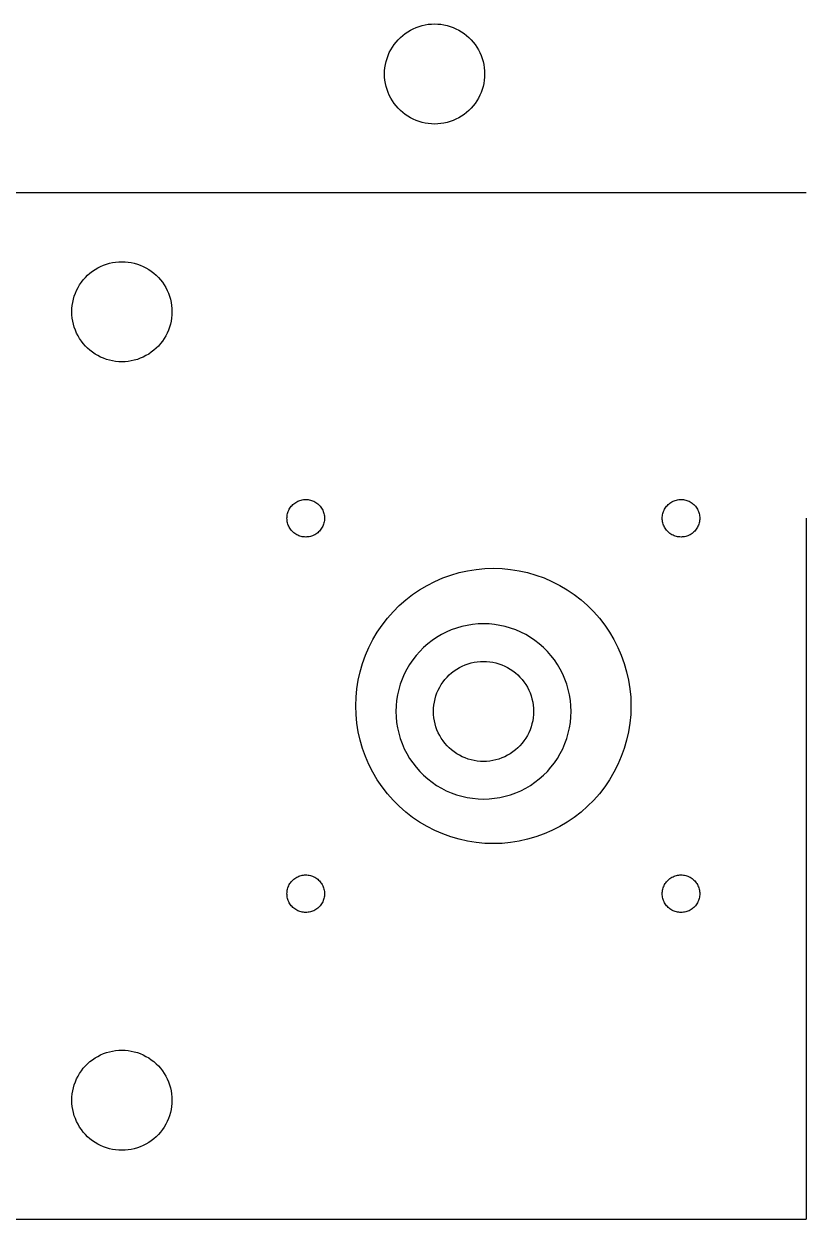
# Model space of a CAD drawing. Extents: x 2 to 1502, y 3 to 1555.
# Drawn here: x 1226 to 1403.2, y 365.6 to 636.3 of the extents above; entities that cross this region are included whole.
import ezdxf

# ---------------------------------------------------------------- set-up
doc = ezdxf.new("R2010")
doc.units = 0
doc.layers.get('0').update_dxf_attribs({"linetype": 'CONTINUOUS'})

msp = doc.modelspace()

# ---------------------------------------------------------------- linework, layer by layer
at = {"color": 7}
for points in [[(1316.900625, 636.147334), (1317.60405, 636.258919)], [(1317.604125, 636.258634), (1318.3131, 636.325384)], [(1318.3131, 636.325549), (1319.02515, 636.348049)], [(1319.02515, 636.348019), (1319.736975, 636.325519)], [(1319.736975, 636.325609), (1320.446175, 636.258859)], [(1320.446175, 636.258701), (1321.14975, 636.147266)], [(1311.263325, 633.274991), (1311.7977, 633.746006)], [(1311.7977, 633.746006), (1312.36065, 634.182589)], [(1312.36065, 634.182589), (1312.9497, 634.582924)], [(1312.9497, 634.582894), (1313.56275, 634.945526)], [(1313.562825, 634.945421), (1314.197475, 635.268791)], [(1314.197475, 635.268814), (1314.851175, 635.551729)], [(1314.851175, 635.551729), (1315.5213, 635.792629)], [(1315.521225, 635.792921), (1316.205225, 635.991746)], [(1316.205225, 635.991649), (1316.900475, 636.147679)], [(1321.14975, 636.147266), (1321.845075, 635.991709)], [(1321.845075, 635.991709), (1322.529075, 635.792899)], [(1322.529075, 635.792899), (1323.1992, 635.551706)], [(1323.1992, 635.551706), (1323.852825, 635.268791)], [(1323.852825, 635.268791), (1324.48755, 634.945459)], [(1324.48755, 634.945459), (1325.100675, 634.582879)], [(1325.100675, 634.582879), (1325.689725, 634.182626)], [(1325.689725, 634.182626), (1326.252675, 633.745984)], [(1326.252675, 633.745984), (1326.786975, 633.274984)], [(1309.08915, 630.471761), (1309.4517, 631.084834)], [(1309.4517, 631.084834), (1309.851975, 631.674191)], [(1309.851975, 631.674191), (1310.288475, 632.236871)], [(1310.288475, 632.236871), (1310.759625, 632.771291)], [(1310.759625, 632.771291), (1311.263325, 633.274991)], [(1326.786975, 633.274984), (1327.290675, 632.771239)], [(1327.290675, 632.771239), (1327.761525, 632.236856)], [(1327.761525, 632.236856), (1328.198325, 631.674199)], [(1328.198325, 631.674199), (1328.598375, 631.084774)], [(1328.5986, 631.084886), (1328.961225, 630.471784)], [(1308.0429, 627.829264), (1308.241575, 628.513286)], [(1308.241575, 628.513286), (1308.48285, 629.183434)], [(1308.48285, 629.183434), (1308.76575, 629.837066)], [(1308.76575, 629.837066), (1309.08915, 630.471761)], [(1328.96115, 630.471746), (1329.2844, 629.836931)], [(1329.284625, 629.837081), (1329.56745, 629.183374)], [(1329.56745, 629.183374), (1329.808725, 628.513256)], [(1329.808725, 628.513264), (1330.0074, 627.829249)], [(1307.686575, 625.009451), (1307.709075, 625.721479)], [(1307.709, 625.721501), (1307.77575, 626.430394)], [(1307.7759, 626.430379), (1307.887275, 627.133969)], [(1307.887275, 627.133969), (1308.0429, 627.829264)], [(1330.0074, 627.829249), (1330.1628, 627.133946)], [(1330.1628, 627.133946), (1330.2741, 626.430341)], [(1330.274175, 626.430371), (1330.341675, 625.721449)], [(1330.341375, 625.721464), (1330.363875, 625.009391)], [(1307.709, 624.297304), (1307.6865, 625.009429)], [(1307.7759, 623.588366), (1307.70915, 624.297281)], [(1307.887275, 622.884859), (1307.7759, 623.588404)], [(1308.0429, 622.189451), (1307.887275, 622.884859)], [(1330.1628, 622.884814), (1330.0074, 622.189534)], [(1330.274175, 623.588366), (1330.1628, 622.884814)], [(1330.341375, 624.297266), (1330.273875, 623.588381)], [(1330.363725, 625.009451), (1330.341225, 624.297289)], [(1308.241575, 621.505451), (1308.0429, 622.189489)], [(1308.48285, 620.835349), (1308.241575, 621.505451)], [(1308.76575, 620.181739), (1308.48285, 620.835349)], [(1309.08915, 619.547059), (1308.7659, 620.181851)], [(1329.284625, 620.181754), (1328.96115, 619.547036)], [(1329.567525, 620.835386), (1329.284625, 620.181754)], [(1329.808725, 621.505519), (1329.567525, 620.835386)], [(1330.0074, 622.189534), (1329.808725, 621.505519)], [(1309.4517, 618.933911), (1309.089075, 619.547021)], [(1309.851975, 618.344846), (1309.4514, 618.933724)], [(1310.2884, 617.781926), (1309.851975, 618.344846)], [(1310.759625, 617.247559), (1310.2884, 617.781926)], [(1311.263325, 616.743814), (1310.759625, 617.247559)], [(1327.290675, 617.247611), (1326.7869, 616.743881)], [(1327.761525, 617.781956), (1327.290675, 617.247611)], [(1328.198325, 618.344921), (1327.761525, 617.781956)], [(1328.5986, 618.933866), (1328.198325, 618.344921)], [(1328.96115, 619.547036), (1328.5986, 618.933866)], [(1311.7977, 616.272994), (1311.263325, 616.743814)], [(1312.36065, 615.836194), (1311.7977, 616.272994)], [(1312.9497, 615.435941), (1312.36065, 615.836194)], [(1313.562825, 615.073369), (1312.9497, 615.435941)], [(1314.197475, 614.750014), (1313.562825, 615.073369)], [(1314.851175, 614.467061), (1314.197475, 614.750014)], [(1323.852825, 614.749984), (1323.1992, 614.467091)], [(1324.48755, 615.073399), (1323.852825, 614.749991)], [(1325.100675, 615.435926), (1324.48755, 615.073294)], [(1325.689725, 615.836171), (1325.100675, 615.435904)], [(1326.252675, 616.273001), (1325.689725, 615.836171)], [(1326.7869, 616.743881), (1326.252675, 616.273001)], [(1315.521225, 614.225839), (1314.851175, 614.467061)], [(1316.205225, 614.027156), (1315.521225, 614.225839)], [(1316.900625, 613.871771), (1316.205225, 614.027156)], [(1317.604125, 613.760411), (1316.900625, 613.871771)], [(1318.3131, 613.693234), (1317.604125, 613.760434)], [(1319.02515, 613.670786), (1318.3131, 613.693211)], [(1319.736975, 613.693196), (1319.02515, 613.670771)], [(1320.446175, 613.760381), (1319.736975, 613.693181)], [(1321.14975, 613.871809), (1320.446175, 613.760156)], [(1321.845075, 614.027156), (1321.149675, 613.871869)], [(1322.529075, 614.225884), (1321.845075, 614.027051)], [(1323.1992, 614.467091), (1322.529, 614.226176)], [(1403.213625, 598.080266), (1048.88295, 598.080266)], [(1244.655225, 581.934911), (1245.339225, 582.133624)], [(1245.339225, 582.133624), (1246.034625, 582.288964)], [(1246.034625, 582.288964), (1246.738125, 582.400361)], [(1246.738125, 582.400361), (1247.4471, 582.467561)], [(1247.4471, 582.467546), (1248.15915, 582.489971)], [(1248.15915, 582.489934), (1248.8709, 582.467509)], [(1248.8709, 582.467546), (1249.580175, 582.400346)], [(1249.580175, 582.400361), (1250.28375, 582.288964)], [(1250.28375, 582.288964), (1250.979075, 582.133624)], [(1250.979075, 582.133624), (1251.663075, 581.934911)], [(1239.893625, 578.913184), (1240.397325, 579.416899)], [(1240.397325, 579.416899), (1240.931625, 579.887734)], [(1240.931625, 579.887734), (1241.49465, 580.324549)], [(1241.49465, 580.324549), (1242.083625, 580.724801)], [(1242.083625, 580.724801), (1242.696825, 581.087351)], [(1242.696825, 581.087351), (1243.331475, 581.410789)], [(1243.331475, 581.410789), (1243.985175, 581.693681)], [(1243.985175, 581.693681), (1244.655225, 581.934911)], [(1251.663075, 581.934911), (1252.3332, 581.693681)], [(1252.3332, 581.693681), (1252.986825, 581.410789)], [(1252.986825, 581.410789), (1253.62155, 581.087351)], [(1253.62155, 581.087351), (1254.234675, 580.724801)], [(1254.234675, 580.724801), (1254.823725, 580.324549)], [(1254.823725, 580.324549), (1255.386675, 579.887734)], [(1255.386675, 579.887734), (1255.920975, 579.416899)], [(1255.920975, 579.416899), (1256.424675, 578.913184)], [(1237.89975, 575.979041), (1238.22315, 576.613714)], [(1238.22315, 576.613714), (1238.5857, 577.226846)], [(1238.5857, 577.226846), (1238.985975, 577.815889)], [(1238.985975, 577.815889), (1239.422475, 578.378846)], [(1239.422475, 578.378846), (1239.893625, 578.913184)], [(1256.424675, 578.913184), (1256.895525, 578.378846)], [(1256.895525, 578.378846), (1257.332325, 577.815889)], [(1257.332325, 577.815889), (1257.7326, 577.226846)], [(1257.7326, 577.226846), (1258.09515, 576.613714)], [(1258.09515, 576.613714), (1258.418625, 575.979041)], [(1237.021275, 573.275929), (1237.1769, 573.971261)], [(1237.1769, 573.971261), (1237.375575, 574.655261)], [(1237.375575, 574.655261), (1237.61685, 575.325371)], [(1237.61685, 575.325371), (1237.89975, 575.979041)], [(1258.418625, 575.979041), (1258.70145, 575.325371)], [(1258.70145, 575.325371), (1258.942725, 574.655261)], [(1258.942725, 574.655261), (1259.1414, 573.971261)], [(1259.1414, 573.971261), (1259.296725, 573.275929)], [(1236.820575, 571.151329), (1236.843075, 571.863454)], [(1236.843, 571.863454), (1236.90975, 572.572354)], [(1236.9099, 572.572354), (1237.021275, 573.275929)], [(1259.296725, 573.275929), (1259.408175, 572.572354)], [(1259.408175, 572.572354), (1259.475675, 571.863454)], [(1259.475375, 571.863454), (1259.497875, 571.151329)], [(1236.843, 570.439279), (1236.8205, 571.151329)], [(1236.9099, 569.730379), (1236.84315, 570.439279)], [(1237.021275, 569.026804), (1236.9099, 569.730379)], [(1237.1769, 568.331479), (1237.021275, 569.026804)], [(1259.296725, 569.026804), (1259.1414, 568.331479)], [(1259.408175, 569.730379), (1259.296725, 569.026804)], [(1259.475375, 570.439279), (1259.407875, 569.730379)], [(1259.497725, 571.151329), (1259.475225, 570.439279)], [(1237.375575, 567.647479), (1237.1769, 568.331479)], [(1237.61685, 566.977354), (1237.375575, 567.647479)], [(1237.89975, 566.323654), (1237.61685, 566.977354)], [(1238.22315, 565.689004), (1237.89975, 566.323654)], [(1258.418625, 566.323654), (1258.09515, 565.689004)], [(1258.70145, 566.977354), (1258.418625, 566.323654)], [(1258.942725, 567.647479), (1258.70145, 566.977354)], [(1259.1414, 568.331479), (1258.942725, 567.647479)], [(1238.5857, 565.075879), (1238.22315, 565.689004)], [(1238.985975, 564.486529), (1238.5857, 565.075879)], [(1239.422475, 563.923879), (1238.985975, 564.486529)], [(1239.893625, 563.389504), (1239.422475, 563.923879)], [(1240.397325, 562.885804), (1239.893625, 563.389504)], [(1256.424675, 563.389504), (1255.920975, 562.885804)], [(1256.895525, 563.923879), (1256.424675, 563.389504)], [(1257.332325, 564.486529), (1256.895525, 563.923879)], [(1257.7326, 565.075879), (1257.332325, 564.486529)], [(1258.09515, 565.689004), (1257.7326, 565.075879)], [(1240.931625, 562.414729), (1240.397325, 562.885804)], [(1241.49465, 561.978154), (1240.931625, 562.414729)], [(1242.083625, 561.577879), (1241.49465, 561.978154)], [(1242.696825, 561.215329), (1242.083625, 561.577879)], [(1243.331475, 560.891929), (1242.696825, 561.215329)], [(1243.985175, 560.609029), (1243.331475, 560.891929)], [(1244.655225, 560.367829), (1243.985175, 560.609029)], [(1245.339225, 560.169079), (1244.655225, 560.367829)], [(1251.663075, 560.367829), (1250.979075, 560.169079)], [(1252.3332, 560.609029), (1251.663075, 560.367829)], [(1252.986825, 560.891929), (1252.3332, 560.609029)], [(1253.62155, 561.215329), (1252.986825, 560.891929)], [(1254.234675, 561.577879), (1253.62155, 561.215329)], [(1254.823725, 561.978154), (1254.234675, 561.577879)], [(1255.386675, 562.414729), (1254.823725, 561.978154)], [(1255.920975, 562.885804), (1255.386675, 562.414729)], [(1246.034625, 560.013454), (1245.339225, 560.169079)], [(1246.738125, 559.902079), (1246.034625, 560.013454)], [(1247.4471, 559.835179), (1246.738125, 559.901929)], [(1248.15915, 559.812754), (1247.4471, 559.835254)], [(1248.8709, 559.835179), (1248.15915, 559.812679)], [(1249.580175, 559.902079), (1248.8709, 559.835329)], [(1250.28375, 560.013454), (1249.580175, 559.902079)], [(1250.979075, 560.169079), (1250.28375, 560.013454)], [(1287.329025, 527.819554), (1287.5502, 527.969779)], [(1287.5502, 527.969779), (1287.780075, 528.105829)], [(1287.780075, 528.105829), (1288.0179, 528.226879)], [(1288.0179, 528.226879), (1288.263075, 528.333154)], [(1288.263075, 528.333154), (1288.514475, 528.423604)], [(1288.514475, 528.423604), (1288.77105, 528.497854)], [(1288.77105, 528.498154), (1289.031525, 528.555904)], [(1289.031525, 528.556279), (1289.29545, 528.598279)], [(1289.29545, 528.598204), (1289.561325, 528.622954)], [(1289.561325, 528.623179), (1289.8284, 528.631429)], [(1289.8284, 528.631654), (1290.0954, 528.623404)], [(1290.0954, 528.623179), (1290.361275, 528.598429)], [(1290.361275, 528.598204), (1290.6252, 528.556204)], [(1290.6252, 528.556279), (1290.885675, 528.498529)], [(1290.885675, 528.498154), (1291.14225, 528.423904)], [(1291.14225, 528.423604), (1291.39365, 528.333154)], [(1291.39365, 528.333154), (1291.638825, 528.226879)], [(1291.638825, 528.226879), (1291.87665, 528.105829)], [(1291.87665, 528.105829), (1292.1066, 527.969779)], [(1292.1066, 527.969779), (1292.3277, 527.819554)], [(1372.36845, 527.819554), (1372.58955, 527.969779)], [(1372.58955, 527.969779), (1372.819425, 528.105829)], [(1372.819425, 528.105829), (1373.05725, 528.226879)], [(1373.05725, 528.226879), (1373.302425, 528.333154)], [(1373.302425, 528.333154), (1373.5539, 528.423604)], [(1373.5539, 528.423604), (1373.8104, 528.497854)], [(1373.8104, 528.498154), (1374.07095, 528.555904)], [(1374.07095, 528.556279), (1374.3348, 528.598279)], [(1374.3348, 528.598204), (1374.60075, 528.622954)], [(1374.60075, 528.623179), (1374.86775, 528.631429)], [(1374.86775, 528.631654), (1375.13475, 528.623404)], [(1375.13475, 528.623179), (1375.400625, 528.598429)], [(1375.400625, 528.598204), (1375.66455, 528.556204)], [(1375.66455, 528.556279), (1375.925025, 528.498529)], [(1375.925025, 528.498154), (1376.1816, 528.423904)], [(1376.1816, 528.423604), (1376.433, 528.333154)], [(1376.433, 528.333154), (1376.67825, 528.226879)], [(1376.67825, 528.226879), (1376.916075, 528.105829)], [(1376.916075, 528.105829), (1377.14595, 527.969779)], [(1377.14595, 527.969779), (1377.36705, 527.819554)], [(1285.609875, 524.912629), (1285.651875, 525.176554)], [(1285.6518, 525.176554), (1285.70955, 525.437029)], [(1285.709925, 525.437029), (1285.784175, 525.693529)], [(1285.784475, 525.693529), (1285.874925, 525.945004)], [(1285.874925, 525.945004), (1285.9812, 526.190179)], [(1285.9812, 526.190179), (1286.10225, 526.428004)], [(1286.10225, 526.428004), (1286.2383, 526.657879)], [(1286.2383, 526.657879), (1286.388525, 526.878979)], [(1286.388525, 526.878979), (1286.5521, 527.089879)], [(1286.5521, 527.089879), (1286.72895, 527.290279)], [(1286.72895, 527.290279), (1286.917725, 527.479129)], [(1286.917725, 527.479129), (1287.1182, 527.655979)], [(1287.1182, 527.655979), (1287.329025, 527.819554)], [(1292.3277, 527.819554), (1292.5386, 527.655979)], [(1292.5386, 527.655979), (1292.739, 527.479129)], [(1292.739, 527.479129), (1292.928075, 527.290279)], [(1292.928075, 527.290279), (1293.104625, 527.089879)], [(1293.104625, 527.089879), (1293.2682, 526.878979)], [(1293.2682, 526.878979), (1293.418425, 526.657879)], [(1293.418425, 526.657879), (1293.554475, 526.428004)], [(1293.554475, 526.428004), (1293.675825, 526.190179)], [(1293.675825, 526.190179), (1293.781875, 525.945004)], [(1293.781875, 525.945004), (1293.87225, 525.693529)], [(1293.87225, 525.693529), (1293.9465, 525.437029)], [(1293.9468, 525.437029), (1294.00455, 525.176554)], [(1294.004925, 525.176554), (1294.046925, 524.912629)], [(1370.649225, 524.912629), (1370.691225, 525.176554)], [(1370.69115, 525.176554), (1370.7489, 525.437029)], [(1370.749275, 525.437029), (1370.823525, 525.693529)], [(1370.823825, 525.693529), (1370.914275, 525.945004)], [(1370.914275, 525.945004), (1371.02025, 526.190179)], [(1371.02025, 526.190179), (1371.1416, 526.428004)], [(1371.1416, 526.428004), (1371.27765, 526.657879)], [(1371.27765, 526.657879), (1371.427875, 526.878979)], [(1371.427875, 526.878979), (1371.59145, 527.089879)], [(1371.59145, 527.089879), (1371.768075, 527.290279)], [(1371.768075, 527.290279), (1371.95715, 527.479129)], [(1371.95715, 527.479129), (1372.15755, 527.655979)], [(1372.15755, 527.655979), (1372.36845, 527.819554)], [(1377.36705, 527.819554), (1377.57795, 527.655979)], [(1377.57795, 527.655979), (1377.77835, 527.479129)], [(1377.77835, 527.479129), (1377.967125, 527.290279)], [(1377.967125, 527.290279), (1378.14405, 527.089879)], [(1378.14405, 527.089879), (1378.30755, 526.878979)], [(1378.30755, 526.878979), (1378.45785, 526.657879)], [(1378.45785, 526.657879), (1378.5939, 526.428004)], [(1378.5939, 526.428004), (1378.71495, 526.190179)], [(1378.71495, 526.190179), (1378.821225, 525.945004)], [(1378.821225, 525.945004), (1378.911675, 525.693529)], [(1378.911675, 525.693529), (1378.985925, 525.437029)], [(1378.986225, 525.437029), (1379.044725, 525.176554)], [(1379.044275, 525.176554), (1379.086275, 524.912629)], [(1285.576875, 524.379679), (1285.585125, 524.646754)], [(1285.58535, 524.112679), (1285.5771, 524.379679)], [(1285.585125, 524.646754), (1285.609875, 524.912629)], [(1285.6101, 523.846804), (1285.58535, 524.112679)], [(1285.6521, 523.582879), (1285.6101, 523.846804)], [(1285.710225, 523.322404), (1285.652475, 523.582879)], [(1285.784775, 523.065829), (1285.710525, 523.322404)], [(1285.875225, 522.814429), (1285.784775, 523.065829)], [(1285.9815, 522.569179), (1285.875225, 522.814429)], [(1286.10255, 522.331354), (1285.9815, 522.569179)], [(1293.675825, 522.569179), (1293.554475, 522.331354)], [(1293.781875, 522.814429), (1293.675825, 522.569179)], [(1293.87225, 523.065829), (1293.781875, 522.814429)], [(1293.9468, 523.322404), (1293.87255, 523.065829)], [(1294.004925, 523.582879), (1293.947175, 523.322404)], [(1294.046925, 523.846804), (1294.004925, 523.582879)], [(1294.046925, 524.912629), (1294.072425, 524.646754)], [(1294.072425, 524.112679), (1294.046925, 523.846804)], [(1294.072425, 524.646754), (1294.080675, 524.379679)], [(1294.080675, 524.379679), (1294.072425, 524.112679)], [(1370.615475, 524.379679), (1370.623725, 524.646754)], [(1370.623725, 524.112679), (1370.615475, 524.379679)], [(1370.623725, 524.646754), (1370.649225, 524.912629)], [(1370.649225, 523.846804), (1370.623725, 524.112679)], [(1370.691225, 523.582879), (1370.649225, 523.846804)], [(1370.74935, 523.322404), (1370.6916, 523.582879)], [(1370.8239, 523.065829), (1370.74965, 523.322404)], [(1370.91435, 522.814429), (1370.8239, 523.065829)], [(1371.020325, 522.569179), (1370.91435, 522.814429)], [(1371.141675, 522.331354), (1371.020325, 522.569179)], [(1378.71525, 522.569179), (1378.5942, 522.331354)], [(1378.821525, 522.814429), (1378.71525, 522.569179)], [(1378.911975, 523.065829), (1378.821525, 522.814429)], [(1378.986525, 523.322404), (1378.912275, 523.065829)], [(1379.044575, 523.582879), (1378.986825, 523.322404)], [(1379.086575, 523.846804), (1379.044575, 523.582879)], [(1379.086275, 524.912629), (1379.111025, 524.646754)], [(1379.111325, 524.112679), (1379.086575, 523.846804)], [(1379.111025, 524.646754), (1379.119275, 524.379679)], [(1379.119575, 524.379679), (1379.111325, 524.112679)], [(1403.213625, 524.379514), (1403.213625, 365.639336), (1403.213625, 365.639336), (1403.213625, 365.639336)], [(1286.2386, 522.101479), (1286.10255, 522.331354)], [(1286.388825, 521.880379), (1286.2386, 522.101479)], [(1286.5524, 521.669479), (1286.388825, 521.880379)], [(1286.72925, 521.469079), (1286.5524, 521.669479)], [(1286.918025, 521.280004), (1286.72925, 521.469079)], [(1287.1185, 521.103379), (1286.918025, 521.280004)], [(1287.329325, 520.939879), (1287.1185, 521.103379)], [(1287.5505, 520.789654), (1287.329325, 520.939879)], [(1287.780375, 520.653529), (1287.5505, 520.789654)], [(1288.0182, 520.532254), (1287.780375, 520.653529)], [(1288.263375, 520.426204), (1288.0182, 520.532254)], [(1288.514775, 520.335829), (1288.263375, 520.426204)], [(1288.77135, 520.261279), (1288.514775, 520.335529)], [(1289.031825, 520.203154), (1288.77135, 520.261654)], [(1289.29575, 520.161154), (1289.031825, 520.203154)], [(1289.561625, 520.135954), (1289.29575, 520.161454)], [(1289.8284, 520.127704), (1289.561325, 520.135954)], [(1290.0954, 520.135954), (1289.8284, 520.127704)], [(1290.361275, 520.161154), (1290.0954, 520.135654)], [(1290.6252, 520.203154), (1290.361275, 520.161154)], [(1290.885675, 520.261279), (1290.6252, 520.202779)], [(1291.14225, 520.335829), (1290.885675, 520.261579)], [(1291.39365, 520.426204), (1291.14225, 520.335829)], [(1291.638825, 520.532254), (1291.39365, 520.426204)], [(1291.87665, 520.653529), (1291.638825, 520.532254)], [(1292.1066, 520.789654), (1291.87665, 520.653529)], [(1292.3277, 520.939879), (1292.1066, 520.789654)], [(1292.5386, 521.103379), (1292.3277, 520.939879)], [(1292.739, 521.280004), (1292.5386, 521.103379)], [(1292.928075, 521.469079), (1292.739, 521.280004)], [(1293.104625, 521.669479), (1292.928075, 521.469079)], [(1293.2682, 521.880379), (1293.104625, 521.669479)], [(1293.418425, 522.101479), (1293.2682, 521.880379)], [(1293.554475, 522.331354), (1293.418425, 522.101479)], [(1371.277725, 522.101479), (1371.141675, 522.331354)], [(1371.42795, 521.880379), (1371.277725, 522.101479)], [(1371.591525, 521.669479), (1371.42795, 521.880379)], [(1371.76815, 521.469079), (1371.591525, 521.669479)], [(1371.957225, 521.280004), (1371.76815, 521.469079)], [(1372.157625, 521.103379), (1371.957225, 521.280004)], [(1372.368525, 520.939879), (1372.157625, 521.103379)], [(1372.589625, 520.789654), (1372.368525, 520.939879)], [(1372.8195, 520.653529), (1372.589625, 520.789654)], [(1373.057325, 520.532254), (1372.8195, 520.653529)], [(1373.3025, 520.426204), (1373.057325, 520.532254)], [(1373.553975, 520.335829), (1373.3025, 520.426204)], [(1373.810475, 520.261279), (1373.553975, 520.335529)], [(1374.071025, 520.203154), (1373.810475, 520.261654)], [(1374.334875, 520.161154), (1374.071025, 520.203154)], [(1374.600825, 520.135954), (1374.334875, 520.161454)], [(1374.86805, 520.127704), (1374.60105, 520.135954)], [(1375.13505, 520.135954), (1374.86805, 520.127704)], [(1375.400925, 520.161154), (1375.13505, 520.135654)], [(1375.66485, 520.203154), (1375.400925, 520.161154)], [(1375.925325, 520.261279), (1375.66485, 520.202779)], [(1376.1819, 520.335829), (1375.925325, 520.261579)], [(1376.4333, 520.426204), (1376.1819, 520.335829)], [(1376.67855, 520.532254), (1376.4333, 520.426204)], [(1376.916375, 520.653529), (1376.67855, 520.532254)], [(1377.14625, 520.789654), (1376.916375, 520.653529)], [(1377.36735, 520.939879), (1377.14625, 520.789654)], [(1377.57825, 521.103379), (1377.36735, 520.939879)], [(1377.77865, 521.280004), (1377.57825, 521.103379)], [(1377.967425, 521.469079), (1377.77865, 521.280004)], [(1378.14435, 521.669479), (1377.967425, 521.469079)], [(1378.30785, 521.880379), (1378.14435, 521.669479)], [(1378.45815, 522.101479), (1378.30785, 521.880379)], [(1378.5942, 522.331354), (1378.45815, 522.101479)], [(1322.712525, 511.514936), (1324.5936, 512.061461)], [(1324.5936, 512.061461), (1326.505275, 512.488661)], [(1326.505275, 512.488661), (1328.4399, 512.795336)], [(1328.4399, 512.795336), (1330.3902, 512.979611)], [(1330.3902, 512.979611), (1332.348075, 513.041111)], [(1332.348075, 513.041111), (1334.30595, 512.979611)], [(1334.30595, 512.979611), (1336.256175, 512.795336)], [(1336.256175, 512.795336), (1338.1908, 512.488661)], [(1338.1908, 512.488661), (1340.102475, 512.061461)], [(1340.102475, 512.061461), (1341.98355, 511.514936)], [(1315.6404, 508.187111), (1317.3264, 509.184161)], [(1317.3264, 509.184161), (1319.071725, 510.073511)], [(1319.071725, 510.073511), (1320.869475, 510.851336)], [(1320.869475, 510.851336), (1322.712525, 511.514936)], [(1341.98355, 511.514936), (1343.826675, 510.851336)], [(1343.826675, 510.851336), (1345.624425, 510.073511)], [(1345.624425, 510.073511), (1347.369675, 509.184161)], [(1347.369675, 509.184161), (1349.05575, 508.187111)], [(1312.4724, 505.885436), (1314.0204, 507.086036)], [(1314.0204, 507.086036), (1315.6404, 508.187111)], [(1349.05575, 508.187111), (1350.67575, 507.086036)], [(1350.67575, 507.086036), (1352.22375, 505.885436)], [(1309.6182, 503.204936), (1311.00315, 504.590036)], [(1311.00315, 504.590036), (1312.4724, 505.885436)], [(1352.22375, 505.885436), (1353.692925, 504.590036)], [(1353.692925, 504.590036), (1355.07795, 503.204936)], [(1307.121975, 500.187836), (1308.322725, 501.735611)], [(1308.322725, 501.735611), (1309.6182, 503.204936)], [(1355.07795, 503.204936), (1356.37335, 501.735611)], [(1356.37335, 501.735611), (1357.5741, 500.187836)], [(1305.023775, 496.881611), (1306.020975, 498.567686)], [(1306.020975, 498.567686), (1307.121975, 500.187836)], [(1321.6629, 498.584861), (1320.552225, 498.018986)], [(1322.80695, 499.079936), (1321.6629, 498.584861)], [(1323.9798, 499.502186), (1322.80695, 499.079936)], [(1325.176875, 499.849961), (1323.9798, 499.502186)], [(1326.393375, 500.121911), (1325.176875, 499.849961)], [(1327.624575, 500.316836), (1326.393375, 500.121911)], [(1328.865525, 500.434211), (1327.624575, 500.316836)], [(1330.111425, 500.473361), (1328.865525, 500.434361)], [(1331.357325, 500.434211), (1330.111425, 500.473211)], [(1332.59835, 500.316836), (1331.357325, 500.434211)], [(1333.82955, 500.121911), (1332.59835, 500.316836)], [(1335.04605, 499.849961), (1333.82955, 500.121911)], [(1336.243125, 499.502186), (1335.04605, 499.849961)], [(1337.4159, 499.079936), (1336.243125, 499.502186)], [(1338.55995, 498.584861), (1337.4159, 499.079936)], [(1339.670625, 498.018986), (1338.55995, 498.584861)], [(1357.5741, 500.187836), (1358.6751, 498.567686)], [(1358.6751, 498.567686), (1359.672375, 496.881611)], [(1304.134575, 495.136286), (1305.023775, 496.881611)], [(1317.46335, 495.919736), (1316.528325, 495.095411)], [(1318.448325, 496.683761), (1317.46335, 495.919736)], [(1319.47935, 497.384411), (1318.448325, 496.683761)], [(1320.552225, 498.018986), (1319.47935, 497.384411)], [(1340.743575, 497.384411), (1339.670625, 498.018986)], [(1341.7746, 496.683761), (1340.743575, 497.384411)], [(1342.7595, 495.919736), (1341.7746, 496.683761)], [(1343.6946, 495.095411), (1342.7595, 495.919736)], [(1359.672375, 496.881611), (1360.561575, 495.136286)], [(1302.69315, 491.495486), (1303.35675, 493.338536)], [(1303.35675, 493.338536), (1304.134575, 495.136286)], [(1314.822525, 493.278911), (1314.0585, 492.293936)], [(1315.646925, 494.213936), (1314.822525, 493.278911)], [(1316.528325, 495.095411), (1315.646925, 494.213936)], [(1344.576, 494.213936), (1343.6946, 495.095411)], [(1345.4004, 493.278911), (1344.576, 494.213936)], [(1346.164425, 492.293936), (1345.4004, 493.278911)], [(1360.561575, 495.136286), (1361.3394, 493.338536)], [(1361.3394, 493.338536), (1362.003, 491.495486)], [(1302.146625, 489.614411), (1302.69315, 491.495486)], [(1312.72335, 490.190036), (1312.1574, 489.079361)], [(1313.35785, 491.262986), (1312.72335, 490.190036)], [(1314.0585, 492.293936), (1313.35785, 491.262986)], [(1323.446775, 489.803936), (1324.035975, 490.204286)], [(1324.035975, 490.204286), (1324.6491, 490.566911)], [(1324.6491, 490.566911), (1325.28375, 490.890236)], [(1325.28375, 490.890236), (1325.93745, 491.173211)], [(1325.93745, 491.173211), (1326.60765, 491.414411)], [(1326.60765, 491.414411), (1327.29165, 491.613236)], [(1327.29165, 491.613236), (1327.986825, 491.768561)], [(1327.986825, 491.768561), (1328.6904, 491.879936)], [(1328.6904, 491.879936), (1329.399525, 491.947436)], [(1329.399525, 491.947061), (1330.111425, 491.969561)], [(1330.111425, 491.969411), (1330.8234, 491.946911)], [(1330.8234, 491.947061), (1331.532525, 491.879561)], [(1331.532525, 491.879936), (1332.236025, 491.768561)], [(1332.236025, 491.768561), (1332.9312, 491.613236)], [(1332.9312, 491.613236), (1333.6152, 491.414411)], [(1333.6152, 491.414411), (1334.285475, 491.173211)], [(1334.285475, 491.173211), (1334.939175, 490.890236)], [(1334.939175, 490.890236), (1335.573825, 490.566911)], [(1335.573825, 490.566911), (1336.18695, 490.204286)], [(1336.18695, 490.204286), (1336.776075, 489.803936)], [(1346.865, 491.262986), (1346.164425, 492.293936)], [(1347.499575, 490.190036), (1346.865, 491.262986)], [(1348.065525, 489.079361), (1347.499575, 490.190036)], [(1362.003, 491.495486), (1362.549525, 489.614411)], [(1301.41275, 485.768036), (1301.719425, 487.702736)], [(1301.719425, 487.702736), (1302.146625, 489.614411)], [(1311.6624, 487.935311), (1311.240075, 486.762536)], [(1312.1574, 489.079361), (1311.6624, 487.935311)], [(1320.537975, 486.706361), (1320.9384, 487.295486)], [(1320.9384, 487.295486), (1321.3749, 487.858286)], [(1321.3749, 487.858286), (1321.84605, 488.392586)], [(1321.84605, 488.392586), (1322.349675, 488.896286)], [(1322.349675, 488.896286), (1322.883975, 489.367361)], [(1322.883975, 489.367361), (1323.446775, 489.803936)], [(1336.776075, 489.803936), (1337.338875, 489.367361)], [(1337.338875, 489.367361), (1337.873175, 488.896286)], [(1337.873175, 488.896286), (1338.376875, 488.392586)], [(1338.376875, 488.392586), (1338.84795, 487.858286)], [(1338.84795, 487.858286), (1339.284525, 487.295486)], [(1339.284525, 487.295486), (1339.684875, 486.706361)], [(1348.560525, 487.935311), (1348.065525, 489.079361)], [(1348.982775, 486.762536), (1348.560525, 487.935311)], [(1362.549525, 489.614411), (1362.97665, 487.702736)], [(1362.97665, 487.702736), (1363.2834, 485.768036)], [(1301.228475, 483.817886), (1301.41275, 485.768036)], [(1310.8923, 485.565461), (1310.620425, 484.348961)], [(1311.240075, 486.762536), (1310.8923, 485.565461)], [(1319.32785, 484.134611), (1319.569125, 484.804811)], [(1319.569125, 484.804811), (1319.852025, 485.458586)], [(1319.852025, 485.458586), (1320.175425, 486.093236)], [(1320.175425, 486.093236), (1320.537975, 486.706361)], [(1339.684875, 486.706361), (1340.0475, 486.093236)], [(1340.0475, 486.093236), (1340.370825, 485.458586)], [(1340.370825, 485.458586), (1340.6538, 484.804811)], [(1340.6538, 484.804811), (1340.895075, 484.134611)], [(1349.33055, 485.565461), (1348.982775, 486.762536)], [(1349.6025, 484.348961), (1349.33055, 485.565461)], [(1363.2834, 485.768036), (1363.467675, 483.817886)], [(1301.166975, 481.860011), (1301.228475, 483.817886)], [(1310.307975, 481.876736), (1310.268975, 480.630836)], [(1310.425425, 483.117761), (1310.308125, 481.876736)], [(1310.620425, 484.348961), (1310.425425, 483.117761)], [(1318.795275, 481.342811), (1318.862025, 482.051936)], [(1318.862325, 482.051936), (1318.9737, 482.755436)], [(1318.9737, 482.755436), (1319.1291, 483.450611)], [(1319.1291, 483.450611), (1319.32785, 484.134611)], [(1340.895075, 484.134611), (1341.093825, 483.450611)], [(1341.093825, 483.450611), (1341.24915, 482.755436)], [(1341.24915, 482.755436), (1341.3606, 482.051936)], [(1341.3609, 482.051936), (1341.42765, 481.342811)], [(1349.7975, 483.117761), (1349.6025, 484.348961)], [(1349.9148, 481.876736), (1349.7975, 483.117761)], [(1349.95395, 480.630836), (1349.91495, 481.876736)], [(1363.467675, 483.817886), (1363.529175, 481.860011)], [(1301.228475, 479.902136), (1301.166975, 481.860011)], [(1301.41275, 477.951986), (1301.228475, 479.902136)], [(1310.2689, 480.630836), (1310.3079, 479.384936)], [(1310.308125, 479.384936), (1310.425425, 478.143986)], [(1318.77255, 480.630836), (1318.79505, 481.342811)], [(1318.79505, 479.918861), (1318.77255, 480.630836)], [(1318.862025, 479.209736), (1318.795275, 479.918861)], [(1318.9737, 478.506236), (1318.862325, 479.209736)], [(1341.3606, 479.209736), (1341.24915, 478.506236)], [(1341.42765, 479.918861), (1341.3609, 479.209736)], [(1341.4503, 480.630836), (1341.4278, 479.918861)], [(1341.427875, 481.342811), (1341.450375, 480.630836)], [(1349.7975, 478.143986), (1349.9148, 479.384936)], [(1349.91495, 479.384936), (1349.95395, 480.630836)], [(1363.467675, 479.902136), (1363.2834, 477.951986)], [(1363.529175, 481.860011), (1363.467675, 479.902136)], [(1301.719425, 476.017286), (1301.41275, 477.951986)], [(1310.425425, 478.143986), (1310.620425, 476.912786)], [(1310.620425, 476.912786), (1310.8923, 475.696286)], [(1319.1291, 477.811061), (1318.9737, 478.506236)], [(1319.32785, 477.127061), (1319.1291, 477.811061)], [(1319.569125, 476.456861), (1319.32785, 477.127061)], [(1319.852025, 475.803161), (1319.569125, 476.456861)], [(1340.6538, 476.456861), (1340.370825, 475.803161)], [(1340.895075, 477.127061), (1340.6538, 476.456861)], [(1341.093825, 477.811061), (1340.895075, 477.127061)], [(1341.24915, 478.506236), (1341.093825, 477.811061)], [(1349.33055, 475.696286), (1349.6025, 476.912786)], [(1349.6025, 476.912786), (1349.7975, 478.143986)], [(1363.2834, 477.951986), (1362.97665, 476.017286)], [(1302.146625, 474.105611), (1301.719425, 476.017286)], [(1302.69315, 472.224536), (1302.146625, 474.105611)], [(1310.8923, 475.696286), (1311.240075, 474.499136)], [(1311.240075, 474.499136), (1311.6624, 473.326361)], [(1320.175425, 475.168511), (1319.852025, 475.803161)], [(1320.537975, 474.555386), (1320.175425, 475.168511)], [(1320.9384, 473.966186), (1320.537975, 474.555386)], [(1321.3749, 473.403386), (1320.9384, 473.966186)], [(1339.284525, 473.966186), (1338.84795, 473.403386)], [(1339.684875, 474.555386), (1339.284525, 473.966186)], [(1340.0475, 475.168511), (1339.684875, 474.555386)], [(1340.370825, 475.803161), (1340.0475, 475.168511)], [(1348.560525, 473.326361), (1348.982775, 474.499136)], [(1348.982775, 474.499136), (1349.33055, 475.696286)], [(1362.549525, 474.105611), (1362.003, 472.224536)], [(1362.97665, 476.017286), (1362.549525, 474.105611)], [(1303.35675, 470.381486), (1302.69315, 472.224536)], [(1311.6624, 473.326361), (1312.1574, 472.182311)], [(1312.1574, 472.182311), (1312.72335, 471.071636)], [(1312.72335, 471.071636), (1313.35785, 469.998686)], [(1321.84605, 472.869086), (1321.3749, 473.403386)], [(1322.349675, 472.365386), (1321.84605, 472.869086)], [(1322.883975, 471.894311), (1322.349675, 472.365386)], [(1323.446775, 471.457811), (1322.883975, 471.894311)], [(1324.035975, 471.057386), (1323.446775, 471.457811)], [(1324.6491, 470.694761), (1324.035975, 471.057386)], [(1336.18695, 471.057386), (1335.573825, 470.694761)], [(1336.776075, 471.457811), (1336.18695, 471.057386)], [(1337.338875, 471.894311), (1336.776075, 471.457811)], [(1337.873175, 472.365386), (1337.338875, 471.894311)], [(1338.376875, 472.869086), (1337.873175, 472.365386)], [(1338.84795, 473.403386), (1338.376875, 472.869086)], [(1346.865, 469.998686), (1347.499575, 471.071636)], [(1347.499575, 471.071636), (1348.065525, 472.182311)], [(1348.065525, 472.182311), (1348.560525, 473.326361)], [(1362.003, 472.224536), (1361.3394, 470.381486)], [(1304.134575, 468.583811), (1303.35675, 470.381486)], [(1305.023775, 466.838411), (1304.134575, 468.583811)], [(1313.35785, 469.998686), (1314.0585, 468.967736)], [(1314.0585, 468.967736), (1314.822525, 467.982761)], [(1325.28375, 470.371436), (1324.6491, 470.694761)], [(1325.93745, 470.088536), (1325.28375, 470.371436)], [(1326.60765, 469.847261), (1325.93745, 470.088536)], [(1327.29165, 469.648511), (1326.60765, 469.847261)], [(1327.986825, 469.493111), (1327.29165, 469.648511)], [(1328.6904, 469.381736), (1327.986825, 469.493111)], [(1329.399525, 469.314686), (1328.6904, 469.381436)], [(1330.111425, 469.292261), (1329.399525, 469.314761)], [(1330.8234, 469.314686), (1330.111425, 469.292186)], [(1331.532525, 469.381736), (1330.8234, 469.314986)], [(1332.236025, 469.493111), (1331.532525, 469.381736)], [(1332.9312, 469.648511), (1332.236025, 469.493111)], [(1333.6152, 469.847261), (1332.9312, 469.648511)], [(1334.285475, 470.088536), (1333.6152, 469.847261)], [(1334.939175, 470.371436), (1334.285475, 470.088536)], [(1335.573825, 470.694761), (1334.939175, 470.371436)], [(1345.4004, 467.982761), (1346.164425, 468.967736)], [(1346.164425, 468.967736), (1346.865, 469.998686)], [(1360.561575, 468.583811), (1359.672375, 466.838411)], [(1361.3394, 470.381486), (1360.561575, 468.583811)], [(1306.020975, 465.152336), (1305.023775, 466.838411)], [(1314.822525, 467.982761), (1315.646925, 467.047736)], [(1315.646925, 467.047736), (1316.528325, 466.166336)], [(1316.528325, 466.166336), (1317.46335, 465.341936)], [(1342.7595, 465.341936), (1343.6946, 466.166336)], [(1343.6946, 466.166336), (1344.576, 467.047736)], [(1344.576, 467.047736), (1345.4004, 467.982761)], [(1359.672375, 466.838411), (1358.6751, 465.152336)], [(1307.121975, 463.532186), (1306.020975, 465.152336)], [(1308.322725, 461.984486), (1307.121975, 463.532186)], [(1317.46335, 465.341936), (1318.448325, 464.577911)], [(1318.448325, 464.577911), (1319.47935, 463.877261)], [(1319.47935, 463.877261), (1320.552225, 463.242761)], [(1320.552225, 463.242761), (1321.6629, 462.676811)], [(1338.55995, 462.676811), (1339.670625, 463.242761)], [(1339.670625, 463.242761), (1340.743575, 463.877261)], [(1340.743575, 463.877261), (1341.7746, 464.577911)], [(1341.7746, 464.577911), (1342.7595, 465.341936)], [(1357.5741, 463.532186), (1356.37335, 461.984486)], [(1358.6751, 465.152336), (1357.5741, 463.532186)], [(1309.6182, 460.515086), (1308.322725, 461.984486)], [(1311.00315, 459.129986), (1309.6182, 460.515086)], [(1321.6629, 462.676811), (1322.80695, 462.181811)], [(1322.80695, 462.181811), (1323.9798, 461.759486)], [(1323.9798, 461.759486), (1325.176875, 461.411711)], [(1325.176875, 461.411711), (1326.393375, 461.139686)], [(1326.393375, 461.139686), (1327.624575, 460.944761)], [(1327.624575, 460.944761), (1328.865525, 460.827461)], [(1328.865525, 460.827461), (1330.111425, 460.788461)], [(1330.111425, 460.788236), (1331.357325, 460.827236)], [(1331.357325, 460.827461), (1332.59835, 460.944761)], [(1332.59835, 460.944761), (1333.82955, 461.139686)], [(1333.82955, 461.139686), (1335.04605, 461.411711)], [(1335.04605, 461.411711), (1336.243125, 461.759486)], [(1336.243125, 461.759486), (1337.4159, 462.181811)], [(1337.4159, 462.181811), (1338.55995, 462.676811)], [(1355.07795, 460.515086), (1353.692925, 459.129986)], [(1356.37335, 461.984486), (1355.07795, 460.515086)], [(1312.4724, 457.834586), (1311.00315, 459.129986)], [(1314.0204, 456.633986), (1312.4724, 457.834586)], [(1352.22375, 457.834586), (1350.67575, 456.633986)], [(1353.692925, 459.129986), (1352.22375, 457.834586)], [(1315.6404, 455.532986), (1314.0204, 456.633986)], [(1317.3264, 454.535861), (1315.6404, 455.532986)], [(1349.05575, 455.532986), (1347.369675, 454.535861)], [(1350.67575, 456.633986), (1349.05575, 455.532986)], [(1319.071725, 453.646511), (1317.3264, 454.535861)], [(1320.869475, 452.868686), (1319.071725, 453.646511)], [(1322.712525, 452.205086), (1320.869475, 452.868686)], [(1324.5936, 451.658561), (1322.712525, 452.205086)], [(1341.98355, 452.205086), (1340.102475, 451.658561)], [(1343.826675, 452.868686), (1341.98355, 452.205086)], [(1345.624425, 453.646511), (1343.826675, 452.868686)], [(1347.369675, 454.535861), (1345.624425, 453.646511)], [(1326.505275, 451.231361), (1324.5936, 451.658561)], [(1328.4399, 450.924686), (1326.505275, 451.231361)], [(1330.3902, 450.740411), (1328.4399, 450.924686)], [(1332.348075, 450.678911), (1330.3902, 450.740411)], [(1334.30595, 450.740411), (1332.348075, 450.678911)], [(1336.256175, 450.924686), (1334.30595, 450.740411)], [(1338.1908, 451.231361), (1336.256175, 450.924686)], [(1340.102475, 451.658561), (1338.1908, 451.231361)], [(1285.9809, 441.150611), (1286.10195, 441.388436)], [(1286.10195, 441.388436), (1286.238, 441.618311)], [(1286.238, 441.618311), (1286.388225, 441.839411)], [(1286.388225, 441.839411), (1286.5518, 442.050311)], [(1286.5518, 442.050311), (1286.72865, 442.250711)], [(1286.72865, 442.250711), (1286.917425, 442.439786)], [(1286.917425, 442.439786), (1287.1179, 442.616411)], [(1287.1179, 442.616411), (1287.328725, 442.779986)], [(1287.328725, 442.779986), (1287.5499, 442.930211)], [(1287.5499, 442.930211), (1287.779775, 443.066261)], [(1287.779775, 443.066261), (1288.0176, 443.187611)], [(1288.0176, 443.187611), (1288.262775, 443.293586)], [(1288.262775, 443.293586), (1288.514175, 443.384036)], [(1288.514175, 443.384036), (1288.77075, 443.458286)], [(1288.77075, 443.458586), (1289.031225, 443.516336)], [(1289.031225, 443.516711), (1289.29515, 443.558711)], [(1289.29515, 443.558711), (1289.561025, 443.584211)], [(1289.561025, 443.584211), (1289.8281, 443.592461)], [(1289.8281, 443.592461), (1290.0951, 443.584211)], [(1290.0951, 443.584211), (1290.360975, 443.558711)], [(1290.360975, 443.558711), (1290.6249, 443.516711)], [(1290.6249, 443.516786), (1290.885375, 443.459036)], [(1290.885375, 443.458661), (1291.14195, 443.384411)], [(1291.14195, 443.384111), (1291.39335, 443.293661)], [(1291.39335, 443.293661), (1291.638525, 443.187686)], [(1291.638525, 443.187686), (1291.87635, 443.066336)], [(1291.87635, 443.066336), (1292.1063, 442.930286)], [(1292.1063, 442.930286), (1292.3274, 442.780061)], [(1292.3274, 442.780061), (1292.5383, 442.616486)], [(1292.5383, 442.616486), (1292.7387, 442.439861)], [(1292.7387, 442.439861), (1292.927775, 442.250786)], [(1292.927775, 442.250786), (1293.104325, 442.050386)], [(1293.104325, 442.050386), (1293.2679, 441.839486)], [(1293.2679, 441.839486), (1293.418125, 441.618386)], [(1293.418125, 441.618386), (1293.554175, 441.388511)], [(1293.554175, 441.388511), (1293.675525, 441.150686)], [(1371.019875, 441.150386), (1371.141225, 441.388211)], [(1371.141225, 441.388211), (1371.277275, 441.618086)], [(1371.277275, 441.618086), (1371.4275, 441.839186)], [(1371.4275, 441.839186), (1371.591075, 442.050086)], [(1371.591075, 442.050086), (1371.7677, 442.250486)], [(1371.7677, 442.250486), (1371.956775, 442.439561)], [(1371.956775, 442.439561), (1372.157175, 442.616186)], [(1372.157175, 442.616186), (1372.368075, 442.779761)], [(1372.368075, 442.779761), (1372.589175, 442.929986)], [(1372.589175, 442.929986), (1372.81905, 443.066036)], [(1372.81905, 443.066036), (1373.056875, 443.187386)], [(1373.056875, 443.187386), (1373.30205, 443.293361)], [(1373.30205, 443.293361), (1373.553525, 443.383811)], [(1373.553525, 443.383811), (1373.810025, 443.458061)], [(1373.810025, 443.458361), (1374.070575, 443.516111)], [(1374.070575, 443.516486), (1374.334425, 443.558486)], [(1374.334425, 443.558486), (1374.600375, 443.583986)], [(1374.600375, 443.583986), (1374.867375, 443.592236)], [(1374.867375, 443.592236), (1375.134375, 443.583986)], [(1375.134375, 443.583986), (1375.40025, 443.558486)], [(1375.40025, 443.558486), (1375.664175, 443.516486)], [(1375.664175, 443.516561), (1375.92465, 443.458811)], [(1375.92465, 443.458436), (1376.181225, 443.384186)], [(1376.181225, 443.383886), (1376.432625, 443.293436)], [(1376.432625, 443.293436), (1376.677875, 443.187461)], [(1376.677875, 443.187461), (1376.9157, 443.066111)], [(1376.9157, 443.066111), (1377.145575, 442.930061)], [(1377.145575, 442.930061), (1377.366675, 442.779836)], [(1377.366675, 442.779836), (1377.577575, 442.616261)], [(1377.577575, 442.616261), (1377.777975, 442.439636)], [(1377.777975, 442.439636), (1377.96675, 442.250561)], [(1377.96675, 442.250561), (1378.143675, 442.050161)], [(1378.143675, 442.050161), (1378.307175, 441.839261)], [(1378.307175, 441.839261), (1378.457475, 441.618161)], [(1378.457475, 441.618161), (1378.593525, 441.388286)], [(1378.593525, 441.388286), (1378.714575, 441.150461)], [(1285.576575, 439.340111), (1285.584825, 439.607111)], [(1285.58505, 439.073111), (1285.5768, 439.340111)], [(1285.584825, 439.607111), (1285.609575, 439.873061)], [(1285.6098, 438.807161), (1285.58505, 439.073111)], [(1285.609575, 439.873061), (1285.651575, 440.136911)], [(1285.6518, 438.543311), (1285.6098, 438.807161)], [(1285.6515, 440.136911), (1285.70925, 440.397461)], [(1285.709625, 440.397461), (1285.783875, 440.653961)], [(1285.784175, 440.653961), (1285.874625, 440.905436)], [(1285.874625, 440.905436), (1285.9809, 441.150611)], [(1293.675525, 441.150686), (1293.781575, 440.905511)], [(1293.781575, 440.905511), (1293.87195, 440.654036)], [(1293.87195, 440.654036), (1293.9462, 440.397536)], [(1293.9465, 440.397536), (1294.00425, 440.136986)], [(1294.004625, 440.136986), (1294.046625, 439.873136)], [(1294.046625, 438.807236), (1294.004625, 438.543386)], [(1294.046625, 439.873136), (1294.072125, 439.607186)], [(1294.072125, 439.073186), (1294.046625, 438.807236)], [(1294.072125, 439.607186), (1294.080375, 439.340186)], [(1294.080375, 439.340186), (1294.072125, 439.073186)], [(1370.6151, 439.339886), (1370.62335, 439.606886)], [(1370.62335, 439.072886), (1370.6151, 439.339886)], [(1370.62335, 439.606886), (1370.64885, 439.872836)], [(1370.64885, 438.806936), (1370.62335, 439.072886)], [(1370.64885, 439.872836), (1370.69085, 440.136686)], [(1370.69085, 438.543086), (1370.64885, 438.806936)], [(1370.690775, 440.136686), (1370.748525, 440.397236)], [(1370.7489, 440.397236), (1370.82315, 440.653736)], [(1370.82345, 440.653736), (1370.9139, 440.905211)], [(1370.9139, 440.905211), (1371.019875, 441.150386)], [(1378.714575, 441.150461), (1378.82085, 440.905286)], [(1378.82085, 440.905286), (1378.9113, 440.653811)], [(1378.9113, 440.653811), (1378.98555, 440.397311)], [(1378.98585, 440.397311), (1379.04435, 440.136761)], [(1379.0439, 440.136761), (1379.0859, 439.872911)], [(1379.0862, 438.807011), (1379.0442, 438.543161)], [(1379.0859, 439.872911), (1379.11065, 439.606961)], [(1379.11095, 439.072961), (1379.0862, 438.807011)], [(1379.11065, 439.606961), (1379.1189, 439.339961)], [(1379.1192, 439.339961), (1379.11095, 439.072961)], [(1285.709925, 438.282761), (1285.652175, 438.543311)], [(1285.784475, 438.026261), (1285.710225, 438.282761)], [(1285.874925, 437.774786), (1285.784475, 438.026261)], [(1285.9812, 437.529611), (1285.874925, 437.774786)], [(1286.10225, 437.291786), (1285.9812, 437.529611)], [(1286.2383, 437.061911), (1286.10225, 437.291786)], [(1286.388525, 436.840811), (1286.2383, 437.061911)], [(1286.5521, 436.629911), (1286.388525, 436.840811)], [(1286.72895, 436.429511), (1286.5521, 436.629911)], [(1286.917725, 436.240736), (1286.72895, 436.429511)], [(1287.1182, 436.063811), (1286.917725, 436.240736)], [(1287.329025, 435.900236), (1287.1182, 436.063811)], [(1287.5502, 435.750011), (1287.329025, 435.900236)], [(1292.3274, 435.900311), (1292.1063, 435.750086)], [(1292.5383, 436.063886), (1292.3274, 435.900311)], [(1292.7387, 436.240811), (1292.5383, 436.063886)], [(1292.927775, 436.429586), (1292.7387, 436.240811)], [(1293.104325, 436.629986), (1292.927775, 436.429586)], [(1293.2679, 436.840886), (1293.104325, 436.629986)], [(1293.418125, 437.061986), (1293.2679, 436.840886)], [(1293.554175, 437.291861), (1293.418125, 437.061986)], [(1293.675525, 437.529686), (1293.554175, 437.291861)], [(1293.781575, 437.774861), (1293.675525, 437.529686)], [(1293.87195, 438.026336), (1293.781575, 437.774861)], [(1293.9465, 438.282836), (1293.87225, 438.026336)], [(1294.004625, 438.543386), (1293.946875, 438.282836)], [(1370.748975, 438.282536), (1370.691225, 438.543086)], [(1370.823525, 438.026036), (1370.749275, 438.282536)], [(1370.913975, 437.774561), (1370.823525, 438.026036)], [(1371.01995, 437.529386), (1370.913975, 437.774561)], [(1371.1413, 437.291561), (1371.01995, 437.529386)], [(1371.27735, 437.061686), (1371.1413, 437.291561)], [(1371.427575, 436.840586), (1371.27735, 437.061686)], [(1371.59115, 436.629686), (1371.427575, 436.840586)], [(1371.767775, 436.429286), (1371.59115, 436.629686)], [(1371.95685, 436.240511), (1371.767775, 436.429286)], [(1372.15725, 436.063586), (1371.95685, 436.240511)], [(1372.36815, 435.900011), (1372.15725, 436.063586)], [(1372.58925, 435.749786), (1372.36815, 435.900011)], [(1377.366975, 435.900086), (1377.145875, 435.749861)], [(1377.577875, 436.063661), (1377.366975, 435.900086)], [(1377.778275, 436.240586), (1377.577875, 436.063661)], [(1377.96705, 436.429361), (1377.778275, 436.240586)], [(1378.143975, 436.629761), (1377.96705, 436.429361)], [(1378.307475, 436.840661), (1378.143975, 436.629761)], [(1378.457775, 437.061761), (1378.307475, 436.840661)], [(1378.593825, 437.291636), (1378.457775, 437.061761)], [(1378.714875, 437.529461), (1378.593825, 437.291636)], [(1378.82115, 437.774636), (1378.714875, 437.529461)], [(1378.9116, 438.026111), (1378.82115, 437.774636)], [(1378.98615, 438.282611), (1378.9119, 438.026111)], [(1379.0442, 438.543161), (1378.98645, 438.282611)], [(1287.780075, 435.613961), (1287.5502, 435.750011)], [(1288.0179, 435.492911), (1287.780075, 435.613961)], [(1288.263075, 435.386636), (1288.0179, 435.492911)], [(1288.514475, 435.296186), (1288.263075, 435.386636)], [(1288.77105, 435.221636), (1288.514475, 435.295886)], [(1289.031525, 435.163511), (1288.77105, 435.222011)], [(1289.29545, 435.121586), (1289.031525, 435.163586)], [(1289.561325, 435.096836), (1289.29545, 435.121586)], [(1289.8281, 435.088361), (1289.561025, 435.096611)], [(1290.0951, 435.096836), (1289.8281, 435.088586)], [(1290.360975, 435.121586), (1290.0951, 435.096836)], [(1290.6249, 435.163586), (1290.360975, 435.121586)], [(1290.885375, 435.221711), (1290.6249, 435.163211)], [(1291.14195, 435.296261), (1290.885375, 435.222011)], [(1291.39335, 435.386711), (1291.14195, 435.296261)], [(1291.638525, 435.492986), (1291.39335, 435.386711)], [(1291.87635, 435.614036), (1291.638525, 435.492986)], [(1292.1063, 435.750086), (1291.87635, 435.614036)], [(1372.819125, 435.613736), (1372.58925, 435.749786)], [(1373.05695, 435.492686), (1372.819125, 435.613736)], [(1373.302125, 435.386411), (1373.05695, 435.492686)], [(1373.5536, 435.295961), (1373.302125, 435.386411)], [(1373.8101, 435.221411), (1373.5536, 435.295661)], [(1374.07065, 435.163286), (1373.8101, 435.221786)], [(1374.3345, 435.121361), (1374.07065, 435.163361)], [(1374.60045, 435.096611), (1374.3345, 435.121361)], [(1374.867675, 435.088136), (1374.600675, 435.096386)], [(1375.134675, 435.096611), (1374.867675, 435.088361)], [(1375.40055, 435.121361), (1375.134675, 435.096611)], [(1375.664475, 435.163361), (1375.40055, 435.121361)], [(1375.92495, 435.221486), (1375.664475, 435.162986)], [(1376.181525, 435.296036), (1375.92495, 435.221786)], [(1376.432925, 435.386486), (1376.181525, 435.296036)], [(1376.678175, 435.492761), (1376.432925, 435.386486)], [(1376.916, 435.613811), (1376.678175, 435.492761)], [(1377.145875, 435.749861), (1376.916, 435.613811)], [(1244.655075, 403.352036), (1245.339075, 403.550711)], [(1245.339075, 403.550711), (1246.034475, 403.706336)], [(1246.034475, 403.706336), (1246.737975, 403.817786)], [(1246.737975, 403.817786), (1247.44695, 403.884536)], [(1247.44695, 403.884611), (1248.159, 403.907111)], [(1248.159, 403.907036), (1248.87075, 403.884536)], [(1248.87075, 403.884611), (1249.580025, 403.817861)], [(1249.580025, 403.817786), (1250.2836, 403.706336)], [(1250.2836, 403.706336), (1250.978925, 403.550711)], [(1250.978925, 403.550711), (1251.662925, 403.352036)], [(1239.893475, 400.330286), (1240.397175, 400.833986)], [(1240.397175, 400.833986), (1240.931475, 401.305136)], [(1240.931475, 401.305136), (1241.4945, 401.741636)], [(1241.4945, 401.741636), (1242.083475, 402.141911)], [(1242.083475, 402.141911), (1242.696675, 402.504461)], [(1242.696675, 402.504461), (1243.331325, 402.827861)], [(1243.331325, 402.827861), (1243.985025, 403.110761)], [(1243.985025, 403.110761), (1244.655075, 403.352036)], [(1251.662925, 403.352036), (1252.33305, 403.110761)], [(1252.33305, 403.110761), (1252.986675, 402.827861)], [(1252.986675, 402.827861), (1253.6214, 402.504461)], [(1253.6214, 402.504461), (1254.234525, 402.141911)], [(1254.234525, 402.141911), (1254.823575, 401.741636)], [(1254.823575, 401.741636), (1255.386525, 401.305136)], [(1255.386525, 401.305136), (1255.920825, 400.833986)], [(1255.920825, 400.833986), (1256.424525, 400.330286)], [(1237.8996, 397.396136), (1238.223, 398.030786)], [(1238.223, 398.030786), (1238.58555, 398.643986)], [(1238.58555, 398.643986), (1238.985825, 399.233261)], [(1238.985825, 399.233261), (1239.422325, 399.795986)], [(1239.422325, 399.795986), (1239.893475, 400.330286)], [(1256.424525, 400.330286), (1256.895375, 399.795986)], [(1256.895375, 399.795986), (1257.332175, 399.233261)], [(1257.332175, 399.233261), (1257.73245, 398.643986)], [(1257.73245, 398.643986), (1258.095, 398.030786)], [(1258.095, 398.030786), (1258.418475, 397.396136)], [(1237.021125, 394.693061), (1237.17675, 395.388386)], [(1237.17675, 395.388386), (1237.375425, 396.072386)], [(1237.375425, 396.072386), (1237.6167, 396.742511)], [(1237.6167, 396.742511), (1237.8996, 397.396136)], [(1258.418475, 397.396136), (1258.7013, 396.742511)], [(1258.7013, 396.742511), (1258.942575, 396.072386)], [(1258.942575, 396.072386), (1259.14125, 395.388386)], [(1259.14125, 395.388386), (1259.296575, 394.693061)], [(1236.84285, 391.856411), (1236.82035, 392.568461)], [(1236.820425, 392.568461), (1236.842925, 393.280511)], [(1236.84285, 393.280511), (1236.9096, 393.989486)], [(1236.90975, 393.989486), (1237.021125, 394.693061)], [(1259.296575, 394.693061), (1259.408025, 393.989486)], [(1259.408025, 393.989486), (1259.475525, 393.280511)], [(1259.497575, 392.568461), (1259.475075, 391.856411)], [(1259.475225, 393.280511), (1259.497725, 392.568461)], [(1236.90975, 391.147436), (1236.843, 391.856411)], [(1237.021125, 390.443861), (1236.90975, 391.147436)], [(1237.17675, 389.748536), (1237.021125, 390.443861)], [(1259.296575, 390.443861), (1259.14125, 389.748536)], [(1259.408025, 391.147436), (1259.296575, 390.443861)], [(1259.475225, 391.856411), (1259.407725, 391.147436)], [(1237.375425, 389.064536), (1237.17675, 389.748536)], [(1237.6167, 388.394411), (1237.375425, 389.064536)], [(1237.8996, 387.740786), (1237.6167, 388.394411)], [(1238.223, 387.106061), (1237.8996, 387.740786)], [(1258.418475, 387.740786), (1258.095, 387.106061)], [(1258.7013, 388.394411), (1258.418475, 387.740786)], [(1258.942575, 389.064536), (1258.7013, 388.394411)], [(1259.14125, 389.748536), (1258.942575, 389.064536)], [(1238.58555, 386.492936), (1238.223, 387.106061)], [(1238.985825, 385.903886), (1238.58555, 386.492936)], [(1239.422325, 385.340936), (1238.985825, 385.903886)], [(1239.893475, 384.806636), (1239.422325, 385.340936)], [(1240.397175, 384.302936), (1239.893475, 384.806636)], [(1256.424525, 384.806636), (1255.920825, 384.302936)], [(1256.895375, 385.340936), (1256.424525, 384.806636)], [(1257.332175, 385.903886), (1256.895375, 385.340936)], [(1257.73245, 386.492936), (1257.332175, 385.903886)], [(1258.095, 387.106061), (1257.73245, 386.492936)], [(1240.931475, 383.832086), (1240.397175, 384.302936)], [(1241.4945, 383.395286), (1240.931475, 383.832086)], [(1242.083475, 382.995011), (1241.4945, 383.395286)], [(1242.696675, 382.632461), (1242.083475, 382.995011)], [(1243.331325, 382.309061), (1242.696675, 382.632461)], [(1243.985025, 382.026161), (1243.331325, 382.309061)], [(1244.655075, 381.784886), (1243.985025, 382.026161)], [(1245.339075, 381.586211), (1244.655075, 381.784886)], [(1251.662925, 381.784886), (1250.978925, 381.586211)], [(1252.33305, 382.026161), (1251.662925, 381.784886)], [(1252.986675, 382.309061), (1252.33305, 382.026161)], [(1253.6214, 382.632461), (1252.986675, 382.309061)], [(1254.234525, 382.995011), (1253.6214, 382.632461)], [(1254.823575, 383.395286), (1254.234525, 382.995011)], [(1255.386525, 383.832086), (1254.823575, 383.395286)], [(1255.920825, 384.302936), (1255.386525, 383.832086)], [(1246.034475, 381.430886), (1245.339075, 381.586211)], [(1246.737975, 381.319436), (1246.034475, 381.430886)], [(1247.44695, 381.252236), (1246.737975, 381.319736)], [(1248.159, 381.229886), (1247.44695, 381.252386)], [(1248.87075, 381.252236), (1248.159, 381.229736)], [(1249.580025, 381.319436), (1248.87075, 381.251936)], [(1250.2836, 381.430886), (1249.580025, 381.319436)], [(1250.978925, 381.586211), (1250.2836, 381.430886)], [(949.671075, 365.639561), (1403.2143, 365.639561)]]:
    msp.add_lwpolyline(points, dxfattribs=at)

doc.saveas('drawing.dxf')
